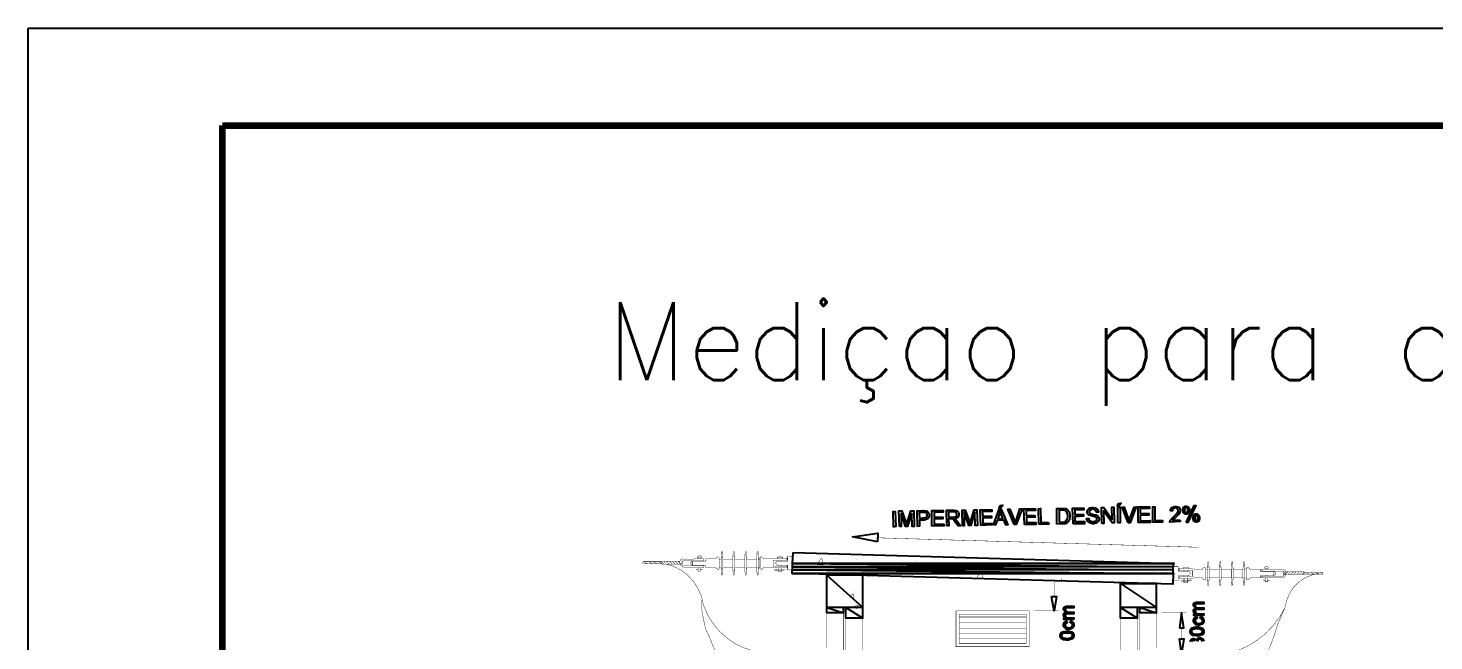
# Model space of a CAD drawing. Header units: metres. Extents: x -593 to 248, y 430 to 1024.
# Drawn here: x -592.7 to -448.1, y 960.6 to 1023.6 of the extents above; entities that cross this region are included whole.
import ezdxf

# ---------------------------------------------------------------- set-up
doc = ezdxf.new("R2010")
doc.units = ezdxf.units.M
doc.header["$MEASUREMENT"] = 0
for name, color, linetype in [('C00-00-00-BLACK', 7, 'Continuous'), ('C00-7E-FF', 150, 'Continuous'), ('C00-FF-00', 3, 'Continuous'), ('C93-95-97', 253, 'Continuous'), ('CFF-00-00', 1, 'Continuous'), ('CFF-7E-00', 30, 'Continuous')]:
    doc.layers.add(name, color=color, linetype=linetype)
doc.styles.get("Standard").update_dxf_attribs({"font": 'txt.shx', "height": 1})

msp = doc.modelspace()

# ---------------------------------------------------------------- linework, layer by layer
for p, q in [((-592.7, 1023.57), (248.3, 1023.57)), ((-592.7, 429.57), (-592.7, 1023.57))]:
    msp.add_line(p, q)
at = {"lineweight": 100}
for p, q in [((-572.7, 1013.57), (238.3, 1013.57)), ((-572.7, 439.57), (-572.7, 1013.57))]:
    msp.add_line(p, q, dxfattribs=at)
at = {"layer": 'C00-00-00-BLACK', "const_width": 0.0423}
for points in [[(-529.48, 968.5), (-529.48, 968.72)], [(-527.52, 968.72), (-529.48, 968.72)], [(-529.01, 968.5), (-529.43, 968.72)], [(-528.5, 968.5), (-528.92, 968.72)], [(-528.03, 968.5), (-528.46, 968.72)], [(-527.52, 968.5), (-527.95, 968.72)], [(-525.66, 968.76), (-527.52, 968.76)], [(-527.52, 968.76), (-527.52, 968.46)], [(-527.31, 968.46), (-527.52, 968.67)], [(-527.06, 968.46), (-527.31, 968.76)], [(-526.76, 968.46), (-527.02, 968.76)], [(-526.46, 968.46), (-526.76, 968.76)], [(-526.17, 968.46), (-526.46, 968.76)], [(-525.87, 968.46), (-526.17, 968.76)], [(-525.53, 968.42), (-525.87, 968.76)], [(-525.36, 969.01), (-525.42, 969.01), (-525.61, 968.9), (-525.7, 968.7), (-525.7, 968.63), (-525.7, 968.56), (-525.61, 968.35), (-525.42, 968.22), (-525.36, 968.2)], [(-525.32, 968.8), (-525.37, 968.8), (-525.53, 968.64), (-525.53, 968.59), (-525.53, 968.52), (-525.35, 968.34), (-525.32, 968.33)], [(-525.45, 968.42), (-525.44, 968.43), (-525.36, 968.58), (-525.36, 968.63), (-525.36, 968.67), (-525.44, 968.79), (-525.45, 968.8)], [(-523.2, 969.01), (-524.17, 969.01), (-524.22, 968.97), (-525.36, 968.97)], [(-524.39, 968.8), (-525.36, 968.8)], [(-524.34, 968.8), (-524.4, 968.8), (-524.56, 968.64), (-524.56, 968.59), (-524.56, 968.52), (-524.37, 968.34), (-524.34, 968.33)], [(-524.39, 968.8), (-523.2, 968.8), (-523.2, 969.01)], [(-524.34, 968.76), (-524.34, 968.76), (-524.39, 968.73), (-524.39, 968.72)], [(-524.39, 968.42), (-524.39, 968.72)], [(-524.34, 968.76), (-523.07, 968.76)], [(-523.41, 969.14), (-523.41, 969.19), (-523.6, 969.35), (-523.67, 969.35), (-523.72, 969.35), (-523.88, 969.19), (-523.88, 969.14)], [(-523.88, 969.1), (-523.45, 969.1)], [(-523.79, 968.76), (-523.79, 968.8), (-523.54, 968.8), (-523.54, 968.76)], [(-523.07, 968.76), (-523.05, 968.76), (-522.99, 968.82), (-522.99, 968.84)], [(-523.03, 968.8), (-523.03, 969.01), (-522.01, 969.01), (-521.97, 969.05), (-521.88, 969.1), (-521.84, 969.18), (-521.8, 969.18), (-521.8, 969.22), (-521.76, 969.22), (-521.71, 969.22), (-521.67, 969.18), (-521.63, 969.14), (-521.63, 969.1), (-521.63, 969.01), (-521.63, 968.12), (-521.63, 968.04), (-521.63, 967.99), (-521.67, 967.95), (-521.71, 967.91), (-521.76, 967.91), (-521.8, 967.91), (-521.8, 967.95), (-521.84, 967.95), (-521.88, 968.04), (-521.97, 968.08), (-522.01, 968.12), (-523.03, 968.12), (-523.03, 968.33)], [(-521.42, 968.93), (-521.37, 969.77)], [(-521.37, 967.32), (-521.37, 967.36), (-521.42, 968.16), (-521.42, 968.93)], [(-521.33, 969.77), (-521.29, 969.77)], [(-521.33, 969.77), (-521.25, 968.93), (-521.25, 968.16), (-521.33, 967.36), (-521.33, 967.32)], [(-520.23, 968.93), (-520.19, 969.77)], [(-520.19, 967.32), (-520.19, 967.36), (-520.23, 968.16), (-520.23, 968.93)], [(-520.14, 969.77), (-520.1, 969.77)], [(-520.1, 969.77), (-520.06, 968.93), (-520.06, 968.16), (-520.1, 967.36), (-520.1, 967.32)], [(-519, 968.93), (-518.96, 969.77)], [(-518.96, 967.32), (-518.96, 967.36), (-519, 968.16), (-519, 968.93)], [(-518.91, 969.77), (-518.87, 969.77)], [(-518.87, 969.77), (-518.83, 968.93), (-518.83, 968.16), (-518.87, 967.36), (-518.87, 967.32)], [(-517.77, 968.93), (-517.73, 969.77)], [(-517.73, 967.32), (-517.73, 967.36), (-517.77, 968.16), (-517.77, 968.93)], [(-517.68, 969.77), (-517.64, 969.77)], [(-517.68, 969.77), (-517.64, 969.77), (-517.6, 968.93), (-517.6, 968.16), (-517.64, 967.36), (-517.68, 967.32)], [(-517.43, 968.16), (-517.43, 969.01), (-517.43, 969.1), (-517.43, 969.14), (-517.39, 969.14), (-517.39, 969.18), (-517.35, 969.22), (-517.3, 969.22), (-517.26, 969.22), (-517.22, 969.18), (-517.22, 969.14), (-517.13, 969.1), (-517.09, 969.05), (-517.01, 969.01), (-516.2, 969.01), (-516.11, 969.05), (-514.71, 969.05)], [(-514.71, 968.88), (-516.07, 968.88), (-516.07, 968.25), (-514.71, 968.25)], [(-515.69, 968.76), (-515.72, 968.76), (-515.82, 968.6), (-515.82, 968.54), (-515.81, 968.52), (-515.66, 968.37), (-515.61, 968.37)], [(-515.69, 968.76), (-515.72, 968.76), (-515.82, 968.6), (-515.82, 968.54), (-515.81, 968.52), (-515.66, 968.37), (-515.61, 968.37)], [(-515.69, 968.76), (-514.59, 968.76)], [(-515.1, 969.18), (-515.14, 969.2), (-515.61, 969.2), (-515.65, 969.18)], [(-515.65, 969.05), (-515.65, 969.18)], [(-515.14, 969.18), (-515.14, 969.05), (-515.65, 969.05)], [(-515.56, 968.76), (-515.56, 968.88), (-515.18, 968.88), (-515.18, 968.76)], [(-514.71, 968.93), (-514.69, 968.93), (-514.63, 968.99), (-514.63, 969.01), (-514.63, 969.03), (-514.69, 969.1), (-514.71, 969.1)], [(-514.71, 968.88), (-514.67, 968.88), (-514.67, 968.93), (-514.67, 968.97), (-514.67, 969.01), (-514.67, 969.05), (-514.71, 969.05)], [(-514.59, 969.27), (-514.59, 968.76)], [(-514.08, 969.27), (-514.59, 969.27)], [(-514.08, 969.27), (-514.08, 967.87)], [(-514.04, 969.56), (-514, 969.56)], [(-513.66, 969.22), (-513.61, 969.22)], [(-511.62, 968.42), (-511.07, 969.1)], [(-510.94, 968.37), (-511.07, 969.1)], [(-510.81, 969.39), (-510.77, 969.39)], [(-507.55, 968.97), (-507.5, 968.97)], [(-501.4, 968.72), (-501.36, 968.72)], [(-490.63, 968.97), (-490.59, 968.97)], [(-484.95, 968.67), (-484.9, 968.67)], [(-471.37, 968.72), (-471.41, 967.87), (-471.41, 967.1), (-471.37, 966.3), (-471.37, 966.26)], [(-471.33, 968.72), (-471.29, 968.72)], [(-471.24, 967.87), (-471.29, 968.72)], [(-470.14, 968.72), (-470.18, 967.87), (-470.18, 967.1), (-470.14, 966.3), (-470.14, 966.26)], [(-470.01, 967.87), (-470.06, 968.72), (-470.1, 968.72)], [(-470.1, 968.72), (-470.06, 968.72)], [(-468.91, 968.72), (-468.96, 967.87), (-468.96, 967.1), (-468.91, 966.3), (-468.91, 966.26)], [(-468.87, 968.72), (-468.83, 968.72)], [(-468.78, 967.87), (-468.83, 968.72)], [(-467.68, 968.72), (-467.77, 967.87), (-467.77, 967.1), (-467.68, 966.3), (-467.68, 966.26)], [(-467.68, 968.72), (-467.64, 968.72)], [(-467.6, 967.87), (-467.64, 968.72)], [(-527.52, 968.5), (-529.48, 968.5)], [(-525.7, 968.46), (-527.52, 968.46)], [(-525.36, 968.16), (-524.22, 968.16), (-524.17, 968.12), (-523.2, 968.12), (-523.2, 968.33), (-524.39, 968.33)], [(-525.36, 968.33), (-524.39, 968.33)], [(-524.6, 968.59), (-524.56, 968.59)], [(-524.39, 968.46), (-524.39, 968.44), (-524.34, 968.37), (-524.34, 968.37)], [(-523.07, 968.37), (-524.34, 968.37)], [(-523.79, 967.87), (-524.01, 967.87)], [(-523.96, 967.91), (-523.79, 967.91)], [(-523.54, 968.37), (-523.54, 968.33), (-523.79, 968.33), (-523.79, 968.37)], [(-523.54, 967.78), (-523.54, 967.74), (-523.79, 967.74)], [(-523.54, 967.91), (-523.41, 967.91)], [(-523.37, 967.87), (-523.54, 967.87)], [(-523.37, 967.87), (-523.37, 967.91), (-523.41, 967.91)], [(-523.03, 968.33), (-523.03, 968.34), (-523.07, 968.37), (-523.07, 968.37)], [(-521.33, 967.36), (-521.29, 967.36)], [(-520.14, 967.36), (-520.1, 967.36)], [(-518.91, 967.36), (-518.87, 967.36)], [(-517.68, 967.36), (-517.64, 967.36)], [(-514.71, 968.08), (-516.11, 968.08), (-516.2, 968.12), (-517.01, 968.12), (-517.09, 968.08), (-517.13, 968.04), (-517.22, 967.95), (-517.26, 967.91), (-517.3, 967.91), (-517.35, 967.91), (-517.39, 967.95), (-517.43, 967.99), (-517.43, 968.04), (-517.43, 968.12), (-517.43, 968.16)], [(-515.56, 967.87), (-515.69, 967.87), (-515.82, 967.91), (-515.9, 967.91), (-515.95, 967.91), (-515.95, 967.82), (-515.86, 967.78), (-515.56, 967.82)], [(-515.69, 968.37), (-514.59, 968.37)], [(-515.18, 968.37), (-515.18, 968.25), (-515.56, 968.25), (-515.56, 968.37)], [(-515.56, 967.87), (-515.18, 967.87)], [(-515.56, 967.82), (-515.18, 967.82)], [(-515.18, 967.87), (-514.84, 967.87)], [(-515.18, 967.82), (-514.93, 967.82)], [(-514.71, 968.12), (-514.69, 968.12), (-514.63, 968.18), (-514.63, 968.2), (-514.63, 968.23), (-514.69, 968.29), (-514.71, 968.29)], [(-514.59, 968.37), (-514.59, 967.87)], [(-514.08, 967.87), (-514.59, 967.87)], [(-511.62, 968.42), (-510.94, 968.37)], [(-511.24, 967.7), (-511.2, 967.7)], [(-510.56, 967.4), (-510.56, 959.86)], [(-507.85, 967.32), (-507.72, 967.36), (-507.72, 967.32)], [(-507.42, 967.23), (-507.38, 967.23)], [(-506.87, 868.08), (-506.87, 967.32)], [(-506.41, 968.54), (-506.36, 968.54)], [(-505.13, 967.44), (-505.09, 967.44)], [(-503.39, 967.7), (-502.84, 968.37)], [(-503.39, 967.7), (-502.71, 967.66)], [(-502.71, 967.66), (-502.84, 968.37)], [(-502.38, 967.4), (-502.33, 967.4)], [(-496.99, 967.19), (-496.95, 967.19)], [(-496.56, 968.12), (-496.52, 968.12)], [(-495.29, 968.46), (-495.25, 968.46)], [(-495.21, 966.98), (-494.65, 967.66)], [(-494.53, 966.98), (-494.65, 967.66)], [(-492.2, 967.7), (-492.15, 967.7)], [(-490.29, 968.33), (-490.24, 968.33)], [(-489.19, 968.16), (-489.14, 968.16)], [(-483.08, 967.91), (-483.03, 967.91)], [(-476.97, 967.66), (-476.93, 967.66)], [(-474.93, 968.2), (-474.93, 966.81)], [(-474.93, 968.2), (-474.42, 968.2)], [(-474.42, 968.2), (-474.42, 967.7)], [(-473.32, 967.7), (-474.42, 967.7)], [(-473.32, 967.27), (-474.42, 967.27)], [(-474.42, 967.27), (-474.42, 966.81)], [(-474.3, 967.82), (-474.34, 967.82), (-474.34, 967.87), (-474.38, 967.91), (-474.34, 967.91), (-474.34, 967.95), (-474.34, 967.99), (-474.3, 967.99)], [(-474.26, 968.04), (-474.28, 968.04), (-474.34, 967.97), (-474.34, 967.95), (-474.34, 967.93), (-474.28, 967.87), (-474.26, 967.87)], [(-474.26, 967.19), (-474.28, 967.19), (-474.34, 967.13), (-474.34, 967.1), (-474.34, 967.08), (-474.28, 967.02), (-474.26, 967.02)], [(-471.58, 967.1), (-471.58, 967.91), (-471.58, 967.99), (-471.58, 968.04), (-471.62, 968.08), (-471.67, 968.12), (-471.71, 968.12), (-471.75, 968.12), (-471.79, 968.12), (-471.84, 968.08), (-471.88, 968.04), (-471.92, 967.95), (-472.01, 967.91), (-472.81, 967.91), (-472.9, 967.99), (-474.3, 967.99)], [(-474.3, 967.82), (-472.94, 967.82), (-472.94, 967.19), (-474.3, 967.19)], [(-473.92, 968.12), (-473.92, 967.99), (-473.37, 967.99)], [(-473.37, 968.12), (-473.41, 968.14), (-473.83, 968.14), (-473.87, 968.12)], [(-473.45, 967.7), (-473.45, 967.82), (-473.83, 967.82), (-473.83, 967.7)], [(-473.83, 967.27), (-473.83, 967.19), (-473.45, 967.19), (-473.45, 967.27)], [(-473.37, 967.99), (-473.37, 968.12)], [(-473.37, 967.32), (-473.31, 967.32), (-473.16, 967.47), (-473.15, 967.49), (-473.15, 967.54), (-473.28, 967.7), (-473.32, 967.7)], [(-473.37, 967.32), (-473.31, 967.32), (-473.16, 967.47), (-473.15, 967.49), (-473.15, 967.54), (-473.28, 967.7), (-473.32, 967.7)], [(-471.29, 966.26), (-471.29, 966.3), (-471.24, 967.1), (-471.24, 967.87)], [(-470.1, 966.26), (-470.06, 966.3), (-470.01, 967.1), (-470.01, 967.87)], [(-468.83, 966.26), (-468.83, 966.3), (-468.78, 967.1), (-468.78, 967.87)], [(-467.64, 966.26), (-467.64, 966.3), (-467.6, 967.1), (-467.6, 967.87)], [(-465.98, 967.74), (-465.98, 967.91), (-467, 967.91), (-467.05, 967.95), (-467.13, 968.04), (-467.17, 968.08), (-467.22, 968.12), (-467.26, 968.12), (-467.3, 968.12), (-467.34, 968.12), (-467.38, 968.08), (-467.38, 968.04), (-467.38, 967.99), (-467.43, 967.91), (-467.43, 967.06), (-467.38, 966.98), (-467.38, 966.93), (-467.38, 966.89), (-467.34, 966.85), (-467.3, 966.85), (-467.26, 966.85), (-467.22, 966.85), (-467.17, 966.89), (-467.13, 966.98), (-467.05, 967.02), (-467, 967.06), (-465.98, 967.06), (-465.98, 967.23)], [(-465.98, 967.78), (-465.98, 967.76), (-465.94, 967.7), (-465.94, 967.7)], [(-465.94, 967.32), (-465.95, 967.32), (-465.98, 967.28), (-465.98, 967.27)], [(-464.67, 967.7), (-465.94, 967.7)], [(-465.94, 967.32), (-464.67, 967.32)], [(-465.81, 967.95), (-464.84, 967.95), (-464.84, 967.91), (-463.65, 967.91)], [(-464.63, 967.74), (-465.81, 967.74), (-465.81, 967.95)], [(-463.65, 967.06), (-464.84, 967.06), (-465.81, 967.06), (-465.81, 967.23), (-464.63, 967.23)], [(-465.1, 968.04), (-465.1, 968.09), (-465.29, 968.25), (-465.35, 968.25), (-465.4, 968.25), (-465.56, 968.09), (-465.56, 968.04)], [(-465.14, 968.04), (-465.56, 968.04)], [(-465.22, 967.7), (-465.22, 967.74), (-465.48, 967.74), (-465.48, 967.7)], [(-465.48, 967.32), (-465.48, 967.23), (-465.22, 967.23), (-465.22, 967.32)], [(-464.58, 967.66), (-464.58, 967.67), (-464.65, 967.7), (-464.67, 967.7)], [(-464.67, 967.32), (-464.65, 967.32), (-464.58, 967.38), (-464.58, 967.4)], [(-464.63, 967.27), (-464.6, 967.28), (-464.41, 967.47), (-464.41, 967.53), (-464.41, 967.58), (-464.58, 967.74), (-464.63, 967.74)], [(-464.63, 967.74), (-463.65, 967.74)], [(-464.63, 967.36), (-464.63, 967.61)], [(-463.65, 967.23), (-464.63, 967.23)], [(-464.41, 967.53), (-464.37, 967.53)], [(-463.65, 967.1), (-463.61, 967.12), (-463.42, 967.25), (-463.32, 967.46), (-463.32, 967.53), (-463.32, 967.6), (-463.42, 967.8), (-463.59, 967.91), (-463.65, 967.91)], [(-463.65, 967.27), (-463.62, 967.28), (-463.44, 967.47), (-463.44, 967.53), (-463.44, 967.58), (-463.6, 967.74), (-463.65, 967.74)], [(-463.53, 967.7), (-463.55, 967.69), (-463.61, 967.57), (-463.61, 967.53), (-463.61, 967.48), (-463.54, 967.33), (-463.53, 967.32)], [(-463.48, 967.36), (-463.14, 967.7)], [(-463.36, 967.7), (-461.49, 967.7)], [(-463.32, 967.4), (-461.49, 967.4)], [(-463.14, 967.4), (-462.85, 967.7)], [(-462.85, 967.4), (-462.55, 967.7)], [(-462.55, 967.4), (-462.3, 967.7)], [(-462.25, 967.4), (-462, 967.7)], [(-461.96, 967.4), (-461.7, 967.7)], [(-461.7, 967.4), (-461.49, 967.61)], [(-461.49, 967.7), (-461.49, 967.4)], [(-461.49, 967.61), (-459.54, 967.61)], [(-461.4, 967.44), (-461.49, 967.49)], [(-461.49, 967.44), (-459.54, 967.44)], [(-460.94, 967.44), (-461.36, 967.61)], [(-460.43, 967.44), (-460.85, 967.61)], [(-459.96, 967.44), (-460.35, 967.61)], [(-459.54, 967.49), (-459.88, 967.61)], [(-459.54, 967.44), (-459.54, 967.61)], [(-508.9, 966.68), (-508.86, 966.68)], [(-508.19, 966.81), (-508.14, 966.81)], [(-507.25, 966.89), (-507.21, 966.89)], [(-499.02, 967.15), (-498.98, 967.15)], [(-496.52, 967.15), (-496.48, 967.15)], [(-486.56, 966.77), (-486.43, 966.93)], [(-486.39, 966.77), (-486.43, 966.93)], [(-480.36, 966.47), (-480.36, 868.08)], [(-479.09, 966.72), (-479.05, 966.72)], [(-479.05, 965.83), (-479.01, 965.83)], [(-478.37, 966.47), (-478.37, 966.42), (-478.62, 966.47)], [(-477.78, 966.34), (-477.73, 966.34)], [(-477.39, 966.09), (-477.35, 966.09)], [(-476.67, 959.86), (-476.67, 966.47)], [(-474.93, 966.81), (-474.42, 966.81)], [(-474.3, 966.98), (-472.9, 966.98), (-472.81, 967.06), (-472.01, 967.06), (-471.92, 967.02), (-471.88, 966.98), (-471.84, 966.89), (-471.79, 966.85), (-471.75, 966.85), (-471.71, 966.85), (-471.67, 966.85), (-471.62, 966.89), (-471.58, 966.93), (-471.58, 966.98), (-471.58, 967.06), (-471.58, 967.1)], [(-473.83, 966.81), (-474.17, 966.81)], [(-473.83, 966.72), (-474.09, 966.72)], [(-473.45, 966.81), (-473.83, 966.81)], [(-473.45, 966.72), (-473.83, 966.72)], [(-471.33, 966.3), (-471.29, 966.3)], [(-470.1, 966.3), (-470.06, 966.3)], [(-468.87, 966.3), (-468.83, 966.3)], [(-467.68, 966.3), (-467.64, 966.3)], [(-465.48, 966.81), (-465.6, 966.85), (-465.65, 966.85), (-465.65, 966.81), (-465.65, 966.77), (-465.48, 966.77)], [(-465.48, 966.68), (-465.48, 966.64), (-465.22, 966.64), (-465.22, 966.68)], [(-465.05, 966.81), (-465.22, 966.81)], [(-465.22, 966.77), (-465.01, 966.77)], [(-508.99, 964.31), (-508.95, 964.31)], [(-508.14, 965.07), (-507.85, 965.45)], [(-508.14, 965.07), (-507.76, 965.03), (-507.85, 965.45)], [(-507.63, 965.66), (-507.59, 965.66)], [(-507.5, 965.03), (-507.46, 965.03)], [(-479.94, 965.62), (-479.9, 965.62)], [(-479.3, 964.9), (-479.26, 964.9)], [(-477.14, 964.77), (-477.1, 964.77)], [(-510.56, 963.46), (-508.86, 963.46)], [(-508.86, 954.6), (-508.86, 964.01), (-508.61, 964.01), (-508.61, 954.6)], [(-508.61, 962.91), (-506.87, 962.91)], [(-507.34, 964.18), (-507.29, 964.18)], [(-480.36, 962.91), (-478.62, 962.91)], [(-479.39, 962.91), (-479.35, 962.95)], [(-479.35, 962.91), (-479.39, 962.95)], [(-479.13, 963.46), (-479.09, 963.46)], [(-479.09, 962.99), (-479.05, 962.99)], [(-478.37, 954.6), (-478.37, 964.01), (-478.62, 964.01), (-478.62, 954.6)], [(-478.37, 963.46), (-476.67, 963.46)]]:
    msp.add_lwpolyline(points, dxfattribs=at)
for points in [[(-523.79, 969.1), (-523.54, 969.1), (-523.54, 969.01), (-523.79, 969.01), (-523.79, 969.1)], [(-521.63, 968.93), (-521.42, 968.93), (-521.42, 968.16), (-521.63, 968.16), (-521.63, 968.93)], [(-521.25, 968.93), (-520.23, 968.93), (-520.23, 968.16), (-521.25, 968.16), (-521.25, 968.93)], [(-520.06, 968.93), (-519, 968.93), (-519, 968.16), (-520.06, 968.16), (-520.06, 968.93)], [(-518.83, 968.93), (-517.77, 968.93), (-517.77, 968.16), (-518.83, 968.16), (-518.83, 968.93)], [(-517.6, 968.93), (-517.43, 968.93), (-517.43, 968.16), (-517.6, 968.16), (-517.6, 968.93)], [(-474.98, 966.42), (-514.12, 967.49), (-514.04, 969.65), (-474.89, 968.54), (-474.98, 966.42)], [(-523.79, 968.12), (-523.54, 968.12), (-523.54, 967.74), (-523.79, 967.74), (-523.79, 968.12)], [(-515.56, 968.08), (-515.18, 968.08), (-515.18, 967.66), (-515.56, 967.66), (-515.56, 968.08)], [(-471.41, 967.87), (-471.58, 967.87), (-471.58, 967.1), (-471.41, 967.1), (-471.41, 967.87)], [(-470.18, 967.87), (-471.24, 967.87), (-471.24, 967.1), (-470.18, 967.1), (-470.18, 967.87)], [(-468.96, 967.87), (-470.01, 967.87), (-470.01, 967.1), (-468.96, 967.1), (-468.96, 967.87)], [(-467.77, 967.87), (-468.78, 967.87), (-468.78, 967.1), (-467.77, 967.1), (-467.77, 967.87)], [(-467.43, 967.87), (-467.6, 967.87), (-467.6, 967.1), (-467.43, 967.1), (-467.43, 967.87)], [(-465.22, 968.04), (-465.48, 968.04), (-465.48, 967.95), (-465.22, 967.95), (-465.22, 968.04)], [(-473.45, 966.98), (-473.83, 966.98), (-473.83, 966.55), (-473.45, 966.55), (-473.45, 966.98)], [(-473.45, 966.77), (-473.32, 966.81), (-473.19, 966.85), (-473.11, 966.85), (-473.07, 966.81), (-473.11, 966.77), (-473.15, 966.72), (-473.45, 966.77)], [(-465.22, 967.06), (-465.48, 967.06), (-465.48, 966.68), (-465.22, 966.68), (-465.22, 967.06)], [(-507.34, 964.26), (-507.8, 964.09), (-507.46, 963.88), (-507.34, 964.26)], [(-497.28, 963.67), (-497.28, 959.98), (-489.74, 959.98), (-489.74, 963.67), (-497.28, 963.67)], [(-496.95, 963.33), (-496.95, 960.32), (-490.07, 960.32), (-490.07, 963.33), (-496.95, 963.33)]]:
    msp.add_lwpolyline(points, close=True, dxfattribs=at)
at = {"layer": 'C00-7E-FF', "const_width": 0.0423}
for points in [[(-505.34, 970.75), (-507.93, 971.26), (-505.3, 971.64), (-505.34, 970.75)], [(-487.44, 965.15), (-486.94, 965.15), (-487.19, 963.67), (-487.44, 965.15)], [(-474.3, 961.93), (-473.83, 961.93), (-474.09, 963.46), (-474.3, 961.93)], [(-474.3, 960.79), (-473.83, 960.79), (-474.09, 959.3), (-474.3, 960.79)]]:
    msp.add_lwpolyline(points, close=True, dxfattribs=at)
at = {"layer": 'C00-7E-FF'}
for points in [[(-505.34, 970.75), (-507.93, 971.26), (-505.3, 971.64), (-505.34, 970.75)], [(-487.44, 965.15), (-486.94, 965.15), (-487.19, 963.67), (-487.44, 965.15)], [(-474.3, 961.93), (-473.83, 961.93), (-474.09, 963.46), (-474.3, 961.93)], [(-474.3, 960.79), (-473.83, 960.79), (-474.09, 959.3), (-474.3, 960.79)]]:
    msp.add_lwpolyline(points, close=True, dxfattribs=at)
at = {"layer": 'C00-7E-FF', "const_width": 0.0423}
for points in [[(-505.34, 971.17), (-472.31, 970.2)], [(-487.19, 965.15), (-487.19, 966.64)], [(-489.23, 963.67), (-486.68, 963.67)], [(-476.12, 963.46), (-473.58, 963.46)], [(-474.09, 961.93), (-474.09, 960.79)]]:
    msp.add_lwpolyline(points, dxfattribs=at)
at = {"layer": 'C00-FF-00', "const_width": 0.0423}
for points in [[(-496.95, 963.03), (-490.07, 963.03)], [(-496.95, 962.44), (-490.07, 962.44)], [(-496.95, 961.89), (-490.07, 961.89)], [(-496.95, 961.34), (-490.07, 961.34)], [(-496.95, 960.79), (-490.07, 960.79)]]:
    msp.add_lwpolyline(points, dxfattribs=at)
at = {"layer": 'C93-95-97', "const_width": 0.0423}
for points in [[(-514.04, 969.65), (-474.93, 968.54), (-514.08, 968.54), (-514.04, 969.65)], [(-474.93, 967.87), (-514.12, 967.87), (-474.93, 967.49), (-474.93, 967.87)], [(-514.12, 967.87), (-474.93, 967.49), (-514.12, 967.49), (-514.12, 967.87)], [(-514.12, 967.49), (-513.78, 967.49), (-474.93, 967.49), (-514.12, 967.49)], [(-514.12, 967.49), (-474.93, 967.49), (-474.89, 967.49), (-514.12, 967.49)], [(-474.89, 968.54), (-474.85, 968.54), (-514.08, 968.54), (-474.89, 968.54)], [(-474.89, 968.54), (-514.08, 968.54), (-474.93, 968.54), (-474.89, 968.54)], [(-474.89, 968.54), (-514.08, 968.54), (-474.93, 968.2), (-474.89, 968.54)], [(-514.08, 968.54), (-474.93, 968.2), (-514.08, 968.2), (-514.08, 968.54)], [(-474.93, 968.2), (-514.08, 968.2), (-474.93, 967.87), (-474.93, 968.2)], [(-514.08, 968.2), (-474.93, 967.87), (-514.08, 967.87), (-514.08, 968.2)], [(-513.78, 967.49), (-474.93, 967.49), (-474.98, 966.42), (-513.78, 967.49)], [(-506.87, 967.32), (-510.56, 967.32), (-506.87, 964.01), (-506.87, 967.32)], [(-510.56, 967.4), (-506.87, 967.32), (-510.56, 967.32), (-510.56, 967.4)], [(-510.56, 967.32), (-506.87, 964.01), (-510.56, 964.01), (-510.56, 967.32)], [(-476.67, 966.47), (-480.36, 966.47), (-476.67, 964.01), (-476.67, 966.47)], [(-480.36, 966.47), (-476.67, 964.01), (-480.36, 964.01), (-480.36, 966.47)], [(-476.67, 966.47), (-480.36, 966.47), (-480.32, 966.47), (-476.67, 966.47)], [(-508.86, 964.01), (-510.56, 964.01), (-508.86, 963.46), (-508.86, 964.01)], [(-510.56, 964.01), (-508.86, 963.46), (-510.56, 963.46), (-510.56, 964.01)], [(-506.87, 964.01), (-508.61, 964.01), (-506.87, 962.91), (-506.87, 964.01)], [(-508.61, 964.01), (-506.87, 962.91), (-508.61, 962.91), (-508.61, 964.01)], [(-478.62, 964.01), (-480.36, 964.01), (-478.62, 962.91), (-478.62, 964.01)], [(-480.36, 964.01), (-478.62, 962.91), (-480.36, 962.91), (-480.36, 964.01)], [(-476.67, 964.01), (-478.37, 964.01), (-476.67, 963.46), (-476.67, 964.01)], [(-478.37, 964.01), (-476.67, 963.46), (-478.37, 963.46), (-478.37, 964.01)]]:
    msp.add_lwpolyline(points, close=True, dxfattribs=at)
at = {"layer": 'C93-95-97'}
for points in [[(-514.04, 969.65), (-474.93, 968.54), (-514.08, 968.54), (-514.04, 969.65)], [(-474.93, 967.87), (-514.12, 967.87), (-474.93, 967.49), (-474.93, 967.87)], [(-514.12, 967.87), (-474.93, 967.49), (-514.12, 967.49), (-514.12, 967.87)], [(-514.12, 967.49), (-513.78, 967.49), (-474.93, 967.49), (-514.12, 967.49)], [(-514.12, 967.49), (-474.93, 967.49), (-474.89, 967.49), (-514.12, 967.49)], [(-474.89, 968.54), (-474.85, 968.54), (-514.08, 968.54), (-474.89, 968.54)], [(-474.89, 968.54), (-514.08, 968.54), (-474.93, 968.54), (-474.89, 968.54)], [(-474.89, 968.54), (-514.08, 968.54), (-474.93, 968.2), (-474.89, 968.54)], [(-514.08, 968.54), (-474.93, 968.2), (-514.08, 968.2), (-514.08, 968.54)], [(-474.93, 968.2), (-514.08, 968.2), (-474.93, 967.87), (-474.93, 968.2)], [(-514.08, 968.2), (-474.93, 967.87), (-514.08, 967.87), (-514.08, 968.2)], [(-513.78, 967.49), (-474.93, 967.49), (-474.98, 966.42), (-513.78, 967.49)], [(-510.56, 967.4), (-506.87, 967.32), (-510.56, 967.32), (-510.56, 967.4)], [(-506.87, 967.32), (-510.56, 967.32), (-506.87, 964.01), (-506.87, 967.32)], [(-510.56, 967.32), (-506.87, 964.01), (-510.56, 964.01), (-510.56, 967.32)], [(-476.67, 966.47), (-480.36, 966.47), (-480.32, 966.47), (-476.67, 966.47)], [(-476.67, 966.47), (-480.36, 966.47), (-476.67, 964.01), (-476.67, 966.47)], [(-480.36, 966.47), (-476.67, 964.01), (-480.36, 964.01), (-480.36, 966.47)], [(-508.86, 964.01), (-510.56, 964.01), (-508.86, 963.46), (-508.86, 964.01)], [(-510.56, 964.01), (-508.86, 963.46), (-510.56, 963.46), (-510.56, 964.01)], [(-506.87, 964.01), (-508.61, 964.01), (-506.87, 962.91), (-506.87, 964.01)], [(-508.61, 964.01), (-506.87, 962.91), (-508.61, 962.91), (-508.61, 964.01)], [(-478.62, 964.01), (-480.36, 964.01), (-478.62, 962.91), (-478.62, 964.01)], [(-480.36, 964.01), (-478.62, 962.91), (-480.36, 962.91), (-480.36, 964.01)], [(-476.67, 964.01), (-478.37, 964.01), (-476.67, 963.46), (-476.67, 964.01)], [(-478.37, 964.01), (-476.67, 963.46), (-478.37, 963.46), (-478.37, 964.01)]]:
    msp.add_lwpolyline(points, close=True, dxfattribs=at)
at = {"layer": 'CFF-00-00', "const_width": 0.0423}
for points in [[(-523.49, 965.28), (-523.84, 966), (-524.3, 966.72), (-524.85, 967.32), (-525.53, 967.82), (-526.25, 968.2), (-527.06, 968.46)], [(-459.92, 967.53), (-460.64, 967.36), (-461.36, 967.06), (-462, 966.64), (-462.55, 966.09), (-462.97, 965.45), (-463.27, 964.73), (-463.44, 964.01)], [(-523.49, 965.28), (-523.24, 964.22), (-522.82, 963.25), (-522.27, 962.36), (-521.59, 961.55), (-520.78, 960.83), (-519.93, 960.24), (-518.96, 959.81), (-517.94, 959.47), (-516.88, 959.35)], [(-523.41, 964.77), (-523.41, 963.71), (-523.24, 962.74), (-522.99, 961.72), (-522.56, 960.79)], [(-475.74, 959.3), (-469.29, 959.26), (-468.23, 959.6), (-467.22, 960.07), (-466.28, 960.66), (-465.43, 961.34), (-464.67, 962.14), (-463.99, 963.03), (-463.44, 964.01)], [(-463.44, 964.01), (-464.12, 962.44), (-464.67, 960.79)], [(-522.56, 960.79), (-522.14, 959.73), (-521.54, 958.8), (-520.82, 957.9), (-520.02, 957.14), (-519.04, 956.55), (-518.02, 956.08)], [(-469.63, 955.95), (-468.66, 956.29), (-467.72, 956.76), (-466.88, 957.35), (-466.16, 958.07), (-465.52, 958.92), (-465.05, 959.81), (-464.67, 960.79)]]:
    msp.add_lwpolyline(points, dxfattribs=at)
at = {"layer": 'CFF-7E-00'}
for points in [[(-492.87, 974.18), (-492.7, 974.48), (-492.45, 974.52), (-492.7, 974.18), (-492.87, 974.18)], [(-480.7, 974.39), (-480.58, 974.69), (-480.28, 974.73), (-480.53, 974.39), (-480.7, 974.39)], [(-473.96, 974.01), (-473.96, 974.09), (-473.9, 974.29), (-473.87, 974.31), (-473.86, 974.33), (-473.68, 974.44), (-473.62, 974.44), (-473.56, 974.44), (-473.39, 974.37), (-473.37, 974.35), (-473.36, 974.33), (-473.28, 974.09), (-473.28, 974.01), (-473.28, 973.94), (-473.36, 973.74), (-473.37, 973.72), (-473.39, 973.7), (-473.56, 973.59), (-473.62, 973.59), (-473.68, 973.59), (-473.85, 973.7), (-473.87, 973.72), (-473.88, 973.73), (-473.96, 973.94), (-473.96, 974.01)], [(-473.62, 972.74), (-472.77, 974.48), (-472.6, 974.48), (-473.45, 972.74), (-473.62, 972.74)], [(-503.69, 972.27), (-503.73, 973.89), (-503.52, 973.89), (-503.48, 972.32), (-503.69, 972.27)], [(-503.1, 972.32), (-503.14, 973.93), (-502.84, 973.93), (-502.42, 972.79), (-502.41, 972.76), (-502.34, 972.55), (-502.33, 972.53), (-502.33, 972.6), (-502.26, 972.8), (-502.25, 972.83), (-501.91, 973.93), (-501.61, 973.93), (-501.57, 972.32), (-501.78, 972.32), (-501.82, 973.67), (-502.25, 972.32), (-502.46, 972.32), (-502.93, 973.67), (-502.93, 972.32), (-503.1, 972.32)], [(-501.23, 972.32), (-501.27, 973.93), (-500.68, 973.97), (-500.62, 973.97), (-500.43, 973.94), (-500.42, 973.93), (-500.37, 973.93), (-500.22, 973.9), (-500.21, 973.89), (-500.2, 973.88), (-500.1, 973.74), (-500.08, 973.72), (-500.07, 973.71), (-500.04, 973.56), (-500.04, 973.51), (-500.04, 973.42), (-500.15, 973.19), (-500.17, 973.17), (-500.19, 973.13), (-500.53, 973), (-500.64, 973), (-501.02, 973), (-501.02, 972.36), (-501.23, 972.32)], [(-501.02, 973.17), (-500.64, 973.21), (-500.56, 973.21), (-500.35, 973.27), (-500.34, 973.29), (-500.32, 973.3), (-500.25, 973.46), (-500.25, 973.51), (-500.25, 973.51), (-500.29, 973.66), (-500.29, 973.67), (-500.31, 973.69), (-500.39, 973.76), (-500.42, 973.76), (-500.48, 973.76), (-500.6, 973.76), (-500.64, 973.76), (-501.06, 973.76), (-501.02, 973.17)], [(-499.75, 972.36), (-499.75, 973.97), (-498.6, 973.97), (-498.6, 973.8), (-499.53, 973.8), (-499.53, 973.29), (-498.64, 973.29), (-498.64, 973.12), (-499.53, 973.12), (-499.53, 972.57), (-498.56, 972.57), (-498.51, 972.4), (-499.75, 972.36)], [(-498.22, 972.4), (-498.26, 974.01), (-497.54, 974.01), (-497.47, 974.01), (-497.25, 973.98), (-497.24, 973.97), (-497.22, 973.96), (-497.04, 973.82), (-497.03, 973.8), (-497.02, 973.79), (-496.99, 973.64), (-496.99, 973.59), (-496.99, 973.52), (-497.05, 973.31), (-497.07, 973.29), (-497.1, 973.27), (-497.37, 973.13), (-497.41, 973.12), (-497.38, 973.12), (-497.29, 973.05), (-497.28, 973.04), (-497.27, 973.03), (-497.13, 972.85), (-497.12, 972.83), (-496.82, 972.4), (-497.07, 972.4), (-497.33, 972.74), (-497.34, 972.76), (-497.44, 972.94), (-497.45, 972.95), (-497.46, 972.96), (-497.57, 973.07), (-497.58, 973.08), (-497.6, 973.08), (-497.66, 973.11), (-497.67, 973.12), (-497.7, 973.12), (-497.77, 973.12), (-497.79, 973.12), (-498.05, 973.12), (-498.01, 972.4), (-498.22, 972.4)], [(-498.05, 973.29), (-497.58, 973.29), (-497.53, 973.29), (-497.38, 973.33), (-497.37, 973.34), (-497.34, 973.34), (-497.24, 973.4), (-497.24, 973.42), (-497.23, 973.43), (-497.2, 973.55), (-497.2, 973.59), (-497.2, 973.59), (-497.27, 973.75), (-497.28, 973.76), (-497.29, 973.77), (-497.48, 973.84), (-497.54, 973.84), (-498.05, 973.8), (-498.05, 973.29)], [(-496.61, 972.4), (-496.65, 974.01), (-496.35, 974.01), (-495.93, 972.91), (-495.92, 972.88), (-495.85, 972.67), (-495.84, 972.65), (-495.84, 972.72), (-495.77, 972.89), (-495.76, 972.91), (-495.42, 974.05), (-495.12, 974.05), (-495.08, 972.44), (-495.29, 972.44), (-495.33, 973.8), (-495.76, 972.44), (-495.97, 972.44), (-496.44, 973.8), (-496.44, 972.4), (-496.61, 972.4)], [(-494.74, 972.44), (-494.78, 974.05), (-493.6, 974.05), (-493.6, 973.89), (-494.57, 973.89), (-494.53, 973.38), (-493.64, 973.38), (-493.64, 973.21), (-494.53, 973.21), (-494.53, 972.65), (-493.55, 972.65), (-493.55, 972.49), (-494.74, 972.44)], [(-493.43, 972.49), (-492.83, 974.1), (-492.62, 974.1), (-491.94, 972.49), (-492.15, 972.49), (-492.37, 973), (-493.04, 972.95), (-493.21, 972.49), (-493.43, 972.49)], [(-492.96, 973.12), (-492.45, 973.17), (-492.62, 973.59), (-492.63, 973.62), (-492.7, 973.85), (-492.7, 973.93), (-492.72, 973.9), (-492.79, 973.7), (-492.79, 973.63), (-492.96, 973.12)], [(-491.3, 972.53), (-491.94, 974.1), (-491.73, 974.1), (-491.26, 972.95), (-491.25, 972.93), (-491.19, 972.72), (-491.18, 972.7), (-491.18, 972.76), (-491.1, 972.93), (-491.09, 972.95), (-490.71, 974.14), (-490.46, 974.14), (-491.09, 972.53), (-491.3, 972.53)], [(-490.24, 972.53), (-490.29, 974.14), (-489.1, 974.14), (-489.1, 973.97), (-490.07, 973.93), (-490.07, 973.46), (-489.19, 973.46), (-489.14, 973.29), (-490.03, 973.25), (-490.03, 972.74), (-489.06, 972.74), (-489.06, 972.53), (-490.24, 972.53)], [(-488.76, 972.57), (-488.8, 974.14), (-488.59, 974.18), (-488.55, 972.74), (-487.79, 972.74), (-487.74, 972.57), (-488.76, 972.57)], [(-486.89, 972.57), (-486.89, 974.18), (-486.34, 974.18), (-486.31, 974.19), (-486.14, 974.18), (-486.09, 974.18), (-486.02, 974.18), (-485.86, 974.08), (-485.83, 974.05), (-485.81, 974.05), (-485.63, 973.83), (-485.62, 973.8), (-485.61, 973.77), (-485.58, 973.51), (-485.58, 973.42), (-485.58, 973.34), (-485.61, 973.11), (-485.62, 973.08), (-485.62, 973.03), (-485.7, 972.88), (-485.71, 972.87), (-485.72, 972.85), (-485.85, 972.71), (-485.87, 972.7), (-485.89, 972.69), (-486.02, 972.62), (-486.04, 972.61), (-486.11, 972.61), (-486.25, 972.61), (-486.3, 972.61), (-486.89, 972.57)], [(-486.68, 972.79), (-486.34, 972.79), (-486.28, 972.79), (-486.1, 972.82), (-486.09, 972.83), (-486.06, 972.83), (-485.96, 972.89), (-485.96, 972.91), (-485.94, 972.92), (-485.83, 973.07), (-485.83, 973.12), (-485.82, 973.15), (-485.79, 973.35), (-485.79, 973.42), (-485.79, 973.52), (-485.87, 973.78), (-485.87, 973.8), (-485.89, 973.82), (-486.04, 973.97), (-486.09, 973.97), (-486.1, 973.98), (-486.28, 974.01), (-486.34, 974.01), (-486.68, 974.01), (-486.68, 972.79)], [(-485.24, 972.61), (-485.28, 974.22), (-484.14, 974.22), (-484.14, 974.05), (-485.07, 974.05), (-485.07, 973.55), (-484.18, 973.55), (-484.18, 973.38), (-485.07, 973.34), (-485.07, 972.83), (-484.05, 972.83), (-484.05, 972.61), (-485.24, 972.61)], [(-483.84, 973.17), (-483.63, 973.17), (-483.63, 973.12), (-483.6, 973.01), (-483.59, 973), (-483.58, 972.98), (-483.46, 972.87), (-483.42, 972.87), (-483.4, 972.86), (-483.22, 972.83), (-483.16, 972.83), (-483.11, 972.83), (-482.96, 972.86), (-482.95, 972.87), (-482.92, 972.87), (-482.83, 972.94), (-482.82, 972.95), (-482.81, 972.96), (-482.78, 973.05), (-482.78, 973.08), (-482.78, 973.11), (-482.81, 973.21), (-482.82, 973.21), (-482.83, 973.22), (-482.94, 973.33), (-482.95, 973.34), (-483.02, 973.34), (-483.19, 973.38), (-483.25, 973.38), (-483.29, 973.39), (-483.53, 973.5), (-483.54, 973.51), (-483.6, 973.51), (-483.75, 973.62), (-483.76, 973.63), (-483.76, 973.69), (-483.8, 973.81), (-483.8, 973.84), (-483.8, 973.9), (-483.73, 974.03), (-483.71, 974.05), (-483.7, 974.08), (-483.57, 974.21), (-483.54, 974.22), (-483.52, 974.24), (-483.32, 974.27), (-483.25, 974.27), (-483.16, 974.27), (-482.94, 974.24), (-482.91, 974.22), (-482.89, 974.21), (-482.72, 974.08), (-482.7, 974.05), (-482.69, 974.05), (-482.62, 973.83), (-482.61, 973.8), (-482.82, 973.8), (-482.82, 973.85), (-482.93, 974), (-482.95, 974.01), (-482.96, 974.02), (-483.18, 974.1), (-483.25, 974.1), (-483.31, 974.1), (-483.49, 974.02), (-483.5, 974.01), (-483.52, 974), (-483.59, 973.88), (-483.59, 973.84), (-483.59, 973.81), (-483.56, 973.73), (-483.54, 973.72), (-483.53, 973.71), (-483.25, 973.6), (-483.2, 973.59), (-483.16, 973.58), (-482.87, 973.52), (-482.86, 973.51), (-482.83, 973.5), (-482.66, 973.36), (-482.65, 973.34), (-482.64, 973.33), (-482.57, 973.17), (-482.57, 973.12), (-482.57, 973.06), (-482.63, 972.89), (-482.65, 972.87), (-482.66, 972.85), (-482.8, 972.71), (-482.82, 972.7), (-482.85, 972.69), (-483.09, 972.61), (-483.16, 972.61), (-483.25, 972.61), (-483.48, 972.69), (-483.5, 972.7), (-483.53, 972.71), (-483.75, 972.85), (-483.76, 972.87), (-483.77, 972.89), (-483.84, 973.1), (-483.84, 973.17)], [(-482.27, 972.65), (-482.31, 974.27), (-482.06, 974.27), (-481.21, 973.04), (-481.25, 974.31), (-481.04, 974.31), (-481, 972.7), (-481.21, 972.7), (-482.1, 973.93), (-482.06, 972.65), (-482.27, 972.65)], [(-480.62, 972.7), (-480.62, 974.31), (-480.4, 974.31), (-480.4, 972.7), (-480.62, 972.7)], [(-479.56, 972.7), (-480.19, 974.31), (-479.98, 974.31), (-479.56, 973.17), (-479.55, 973.15), (-479.47, 972.97), (-479.47, 972.91), (-479.46, 972.93), (-479.39, 973.11), (-479.39, 973.17), (-478.96, 974.31), (-478.75, 974.35), (-479.35, 972.7), (-479.56, 972.7)], [(-478.54, 972.74), (-478.54, 974.35), (-477.39, 974.35), (-477.39, 974.18), (-478.33, 974.14), (-478.33, 973.67), (-477.44, 973.67), (-477.44, 973.51), (-478.33, 973.46), (-478.33, 972.91), (-477.31, 972.95), (-477.31, 972.74), (-478.54, 972.74)], [(-477.05, 972.74), (-477.05, 974.35), (-476.84, 974.35), (-476.84, 972.95), (-476.04, 972.95), (-476.04, 972.79), (-477.05, 972.74)], [(-474.21, 973), (-474.21, 972.83), (-475.27, 972.79), (-475.27, 972.82), (-475.24, 972.9), (-475.23, 972.91), (-475.23, 972.97), (-475.13, 973.11), (-475.1, 973.12), (-475.09, 973.15), (-474.88, 973.36), (-474.85, 973.38), (-474.81, 973.42), (-474.52, 973.7), (-474.51, 973.72), (-474.5, 973.74), (-474.42, 973.91), (-474.42, 973.97), (-474.42, 974.02), (-474.5, 974.16), (-474.51, 974.18), (-474.52, 974.19), (-474.67, 974.27), (-474.72, 974.27), (-474.75, 974.26), (-474.96, 974.16), (-474.98, 974.14), (-474.99, 974.13), (-475.02, 973.98), (-475.02, 973.93), (-475.23, 973.93), (-475.23, 974.01), (-475.13, 974.26), (-475.1, 974.27), (-475.08, 974.29), (-474.82, 974.39), (-474.72, 974.39), (-474.63, 974.39), (-474.37, 974.32), (-474.34, 974.31), (-474.32, 974.29), (-474.21, 974.05), (-474.21, 973.97), (-474.21, 973.93), (-474.25, 973.81), (-474.26, 973.8), (-474.27, 973.78), (-474.37, 973.61), (-474.38, 973.59), (-474.39, 973.57), (-474.65, 973.32), (-474.68, 973.29), (-474.71, 973.27), (-474.89, 973.13), (-474.89, 973.08), (-474.9, 973.07), (-474.98, 973.02), (-474.98, 973), (-474.21, 973)], [(-473.62, 974.31), (-473.65, 974.31), (-473.74, 974.28), (-473.75, 974.27), (-473.76, 974.26), (-473.79, 974.07), (-473.79, 974.01), (-473.79, 973.96), (-473.76, 973.81), (-473.75, 973.8), (-473.74, 973.79), (-473.65, 973.72), (-473.62, 973.72), (-473.61, 973.73), (-473.5, 973.79), (-473.49, 973.8), (-473.48, 973.81), (-473.45, 973.99), (-473.45, 974.05), (-473.45, 974.11), (-473.49, 974.23), (-473.49, 974.27), (-473.5, 974.28), (-473.59, 974.31), (-473.62, 974.31)], [(-472.9, 973.21), (-472.9, 973.28), (-472.83, 973.48), (-472.81, 973.51), (-472.8, 973.53), (-472.65, 973.63), (-472.6, 973.63), (-472.54, 973.63), (-472.36, 973.53), (-472.35, 973.51), (-472.33, 973.5), (-472.22, 973.28), (-472.22, 973.21), (-472.22, 973.12), (-472.3, 972.89), (-472.31, 972.87), (-472.33, 972.86), (-472.5, 972.79), (-472.56, 972.79), (-472.62, 972.79), (-472.79, 972.86), (-472.81, 972.87), (-472.83, 972.89), (-472.9, 973.13), (-472.9, 973.21)], [(-472.56, 973.51), (-472.59, 973.51), (-472.69, 973.44), (-472.69, 973.42), (-472.7, 973.41), (-472.73, 973.26), (-472.73, 973.21), (-472.73, 973.15), (-472.7, 972.96), (-472.69, 972.95), (-472.68, 972.94), (-472.59, 972.91), (-472.56, 972.91), (-472.53, 972.91), (-472.44, 972.99), (-472.43, 973), (-472.43, 973.05), (-472.39, 973.17), (-472.39, 973.21), (-472.39, 973.26), (-472.43, 973.38), (-472.43, 973.42), (-472.44, 973.43), (-472.53, 973.51), (-472.56, 973.51)], [(-471.79, 963.2), (-472.81, 963.2), (-472.81, 963.37), (-472.69, 963.37), (-472.72, 963.37), (-472.8, 963.48), (-472.81, 963.5), (-472.81, 963.5), (-472.86, 963.63), (-472.86, 963.67), (-472.86, 963.71), (-472.81, 963.81), (-472.81, 963.84), (-472.8, 963.85), (-472.67, 963.96), (-472.64, 963.97), (-472.68, 963.98), (-472.86, 964.19), (-472.86, 964.26), (-472.86, 964.32), (-472.78, 964.47), (-472.77, 964.47), (-472.75, 964.5), (-472.58, 964.56), (-472.52, 964.56), (-471.79, 964.56), (-471.79, 964.39), (-472.43, 964.39), (-472.48, 964.39), (-472.57, 964.39), (-472.6, 964.39), (-472.6, 964.39), (-472.64, 964.33), (-472.64, 964.31), (-472.66, 964.31), (-472.69, 964.24), (-472.69, 964.22), (-472.69, 964.18), (-472.62, 964.06), (-472.6, 964.05), (-472.59, 964.04), (-472.44, 963.97), (-472.39, 963.97), (-471.79, 963.97), (-471.79, 963.8), (-472.48, 963.8), (-472.52, 963.8), (-472.63, 963.77), (-472.64, 963.76), (-472.66, 963.75), (-472.69, 963.66), (-472.69, 963.63), (-472.69, 963.6), (-472.66, 963.51), (-472.64, 963.5), (-472.64, 963.48), (-472.58, 963.42), (-472.56, 963.42), (-472.54, 963.41), (-472.39, 963.37), (-472.35, 963.37), (-471.79, 963.37), (-471.79, 963.2)], [(-485.16, 962.78), (-486.17, 962.78), (-486.17, 962.95), (-486.04, 962.95), (-486.08, 962.95), (-486.16, 963.06), (-486.17, 963.08), (-486.17, 963.08), (-486.22, 963.21), (-486.22, 963.25), (-486.22, 963.29), (-486.14, 963.41), (-486.13, 963.42), (-486.13, 963.45), (-486.03, 963.53), (-486, 963.54), (-486.03, 963.55), (-486.22, 963.77), (-486.22, 963.84), (-486.22, 963.89), (-486.14, 964.04), (-486.13, 964.05), (-486.11, 964.07), (-485.93, 964.14), (-485.87, 964.14), (-485.16, 964.14), (-485.16, 963.97), (-485.79, 963.97), (-485.83, 963.97), (-485.93, 963.97), (-485.96, 963.97), (-485.96, 963.97), (-486, 963.9), (-486, 963.88), (-486.01, 963.88), (-486.04, 963.82), (-486.04, 963.8), (-486.04, 963.76), (-485.98, 963.64), (-485.96, 963.63), (-485.95, 963.62), (-485.8, 963.54), (-485.75, 963.54), (-485.16, 963.54), (-485.16, 963.37), (-485.83, 963.37), (-485.88, 963.37), (-485.99, 963.34), (-486, 963.33), (-486.01, 963.32), (-486.04, 963.23), (-486.04, 963.2), (-486.04, 963.17), (-486.01, 963.09), (-486, 963.08), (-486, 963.06), (-485.94, 962.99), (-485.92, 962.99), (-485.9, 962.98), (-485.75, 962.95), (-485.71, 962.95), (-485.16, 962.95), (-485.16, 962.78)], [(-472.18, 962.87), (-472.14, 963.03), (-472.07, 963.03), (-471.89, 962.93), (-471.88, 962.91), (-471.86, 962.89), (-471.79, 962.68), (-471.79, 962.61), (-471.79, 962.54), (-471.9, 962.33), (-471.92, 962.31), (-471.95, 962.29), (-472.22, 962.19), (-472.31, 962.19), (-472.38, 962.19), (-472.58, 962.22), (-472.6, 962.23), (-472.62, 962.24), (-472.76, 962.38), (-472.77, 962.4), (-472.78, 962.42), (-472.86, 962.56), (-472.86, 962.61), (-472.86, 962.69), (-472.78, 962.89), (-472.77, 962.91), (-472.75, 962.93), (-472.58, 963.03), (-472.52, 963.03), (-472.48, 962.87), (-472.52, 962.87), (-472.63, 962.79), (-472.64, 962.78), (-472.66, 962.77), (-472.69, 962.68), (-472.69, 962.65), (-472.69, 962.6), (-472.62, 962.45), (-472.6, 962.44), (-472.59, 962.42), (-472.38, 962.36), (-472.31, 962.36), (-472.23, 962.36), (-472.03, 962.42), (-472.01, 962.44), (-472, 962.45), (-471.92, 962.57), (-471.92, 962.61), (-471.92, 962.65), (-471.96, 962.77), (-471.97, 962.78), (-471.98, 962.79), (-472.13, 962.87), (-472.18, 962.87)], [(-485.83, 960.66), (-485.94, 960.66), (-486.23, 960.69), (-486.26, 960.7), (-486.28, 960.72), (-486.46, 960.85), (-486.47, 960.87), (-486.49, 960.88), (-486.56, 961.07), (-486.56, 961.13), (-486.56, 961.17), (-486.52, 961.29), (-486.51, 961.3), (-486.51, 961.34), (-486.41, 961.46), (-486.39, 961.47), (-486.38, 961.48), (-486.19, 961.54), (-486.17, 961.55), (-486.17, 961.55), (-485.92, 961.59), (-485.83, 961.59), (-485.74, 961.59), (-485.47, 961.52), (-485.45, 961.51), (-485.39, 961.51), (-485.22, 961.39), (-485.2, 961.38), (-485.19, 961.36), (-485.16, 961.19), (-485.16, 961.13), (-485.16, 961.04), (-485.26, 960.81), (-485.28, 960.79), (-485.32, 960.77), (-485.7, 960.66), (-485.83, 960.66)], [(-485.54, 962.44), (-485.49, 962.61), (-485.43, 962.61), (-485.25, 962.5), (-485.24, 962.48), (-485.22, 962.46), (-485.15, 962.25), (-485.15, 962.19), (-485.15, 962.11), (-485.26, 961.91), (-485.28, 961.89), (-485.3, 961.87), (-485.57, 961.76), (-485.66, 961.76), (-485.74, 961.76), (-485.94, 961.79), (-485.96, 961.8), (-485.98, 961.81), (-486.12, 961.95), (-486.13, 961.97), (-486.14, 961.99), (-486.21, 962.14), (-486.21, 962.19), (-486.21, 962.26), (-486.14, 962.46), (-486.13, 962.48), (-486.11, 962.5), (-485.93, 962.61), (-485.87, 962.61), (-485.83, 962.44), (-485.88, 962.44), (-485.99, 962.37), (-486, 962.36), (-486.01, 962.35), (-486.04, 962.26), (-486.04, 962.23), (-486.04, 962.17), (-485.98, 962.02), (-485.96, 962.01), (-485.95, 961.99), (-485.74, 961.93), (-485.66, 961.93), (-485.59, 961.93), (-485.39, 961.99), (-485.37, 962.01), (-485.36, 962.02), (-485.28, 962.15), (-485.28, 962.19), (-485.28, 962.23), (-485.32, 962.35), (-485.33, 962.36), (-485.34, 962.37), (-485.49, 962.44), (-485.54, 962.44)], [(-472.48, 961.08), (-472.58, 961.08), (-472.87, 961.12), (-472.9, 961.13), (-472.92, 961.14), (-473.1, 961.28), (-473.11, 961.3), (-473.13, 961.31), (-473.19, 961.49), (-473.19, 961.55), (-473.19, 961.59), (-473.16, 961.71), (-473.15, 961.72), (-473.15, 961.76), (-473.05, 961.88), (-473.02, 961.89), (-473.02, 961.9), (-472.83, 961.96), (-472.81, 961.97), (-472.81, 961.97), (-472.56, 962.02), (-472.48, 962.02), (-472.38, 962.02), (-472.12, 961.94), (-472.09, 961.93), (-472.04, 961.93), (-471.89, 961.82), (-471.88, 961.81), (-471.86, 961.78), (-471.79, 961.61), (-471.79, 961.55), (-471.79, 961.47), (-471.9, 961.23), (-471.92, 961.21), (-471.96, 961.19), (-472.35, 961.08), (-472.48, 961.08)], [(-472.48, 961.25), (-472.37, 961.25), (-472.06, 961.33), (-472.05, 961.34), (-472.03, 961.35), (-471.92, 961.5), (-471.92, 961.55), (-471.92, 961.59), (-472.03, 961.71), (-472.05, 961.72), (-472.06, 961.74), (-472.37, 961.81), (-472.48, 961.81), (-472.59, 961.81), (-472.92, 961.74), (-472.94, 961.72), (-472.96, 961.71), (-473.07, 961.59), (-473.07, 961.55), (-473.07, 961.5), (-472.99, 961.35), (-472.98, 961.34), (-472.96, 961.33), (-472.6, 961.25), (-472.48, 961.25)], [(-485.83, 960.83), (-485.73, 960.83), (-485.42, 960.91), (-485.41, 960.92), (-485.39, 960.93), (-485.28, 961.08), (-485.28, 961.13), (-485.28, 961.17), (-485.39, 961.29), (-485.41, 961.3), (-485.42, 961.32), (-485.73, 961.38), (-485.83, 961.38), (-485.95, 961.38), (-486.28, 961.32), (-486.3, 961.3), (-486.32, 961.29), (-486.43, 961.17), (-486.43, 961.13), (-486.43, 961.07), (-486.35, 960.93), (-486.34, 960.92), (-486.32, 960.91), (-485.96, 960.83), (-485.83, 960.83)]]:
    msp.add_lwpolyline(points, close=True, dxfattribs=at)
for points in [[(-473.19, 960.5), (-473.16, 960.64), (-473.15, 960.66), (-473.14, 960.67), (-473.04, 960.78), (-473.02, 960.79), (-473.02, 960.8), (-472.9, 960.83), (-472.86, 960.83), (-472.81, 960.83), (-472.7, 960.8), (-472.69, 960.79), (-472.68, 960.78), (-472.57, 960.67), (-472.56, 960.66), (-472.56, 960.7), (-472.45, 960.82), (-472.43, 960.83), (-472.42, 960.84), (-472.27, 960.92), (-472.22, 960.92), (-472.15, 960.92), (-471.95, 960.81), (-471.92, 960.79), (-471.9, 960.77), (-471.79, 960.53)], [(-472.68, 960.57), (-472.69, 960.58), (-472.7, 960.59), (-472.82, 960.66), (-472.86, 960.66), (-472.86, 960.66), (-473.02, 960.63), (-473.02, 960.62), (-473.02, 960.58), (-473.07, 960.48)], [(-471.92, 960.5), (-472, 960.64), (-472.01, 960.66), (-472.02, 960.67), (-472.17, 960.75), (-472.22, 960.75), (-472.26, 960.75), (-472.38, 960.67), (-472.39, 960.66), (-472.41, 960.65), (-472.48, 960.5)]]:
    msp.add_lwpolyline(points, dxfattribs=at)

# ---------------------------------------------------------------- texts
at = {"linetype": 'ByBlock', "insert": (-533.2, 995.39), "char_height": 8, "attachment_point": 1}
msp.add_mtext_dynamic_manual_height_columns('Mediçao para até 300 kVA', width=224.5408, gutter_width=2, heights=[0], dxfattribs=at)

doc.saveas('drawing.dxf')
